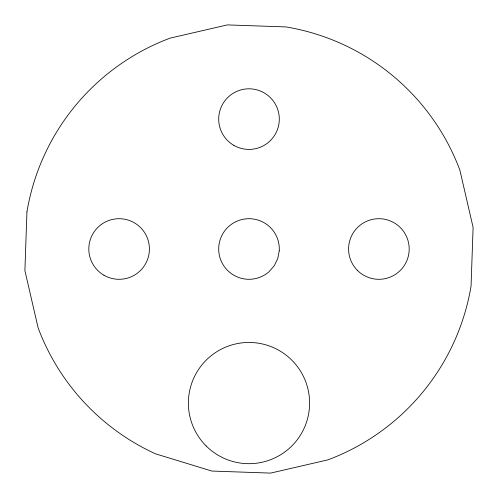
<?xml version="1.0" encoding="UTF-8"?>
<svg xmlns="http://www.w3.org/2000/svg" width="498" height="498" viewBox="0 0 498 498"><rect width="100%" height="100%" fill="white"/><g stroke="black" fill="none" stroke-linecap="round" stroke-linejoin="round"><path stroke-width="0.75" d="M26.942 211.874L24.9 270.613L38.128 327.877A225.14 225.14 0 0 0 155.669 453.883L211.874 471.058L270.613 473.1L327.877 459.872A225.14 225.14 0 0 0 471.058 286.126L473.1 227.387L459.872 170.123A225.14 225.14 0 0 0 286.126 26.942L227.387 24.9L170.123 38.128A225.14 225.14 0 0 0 26.942 211.874M279.254 250.843L277.747 258.605L274.28 265.72L269.088 271.69A30.31 30.31 0 0 1 221.884 262.533A30.31 30.31 0 0 1 242.949 219.301A30.31 30.31 0 0 1 279.254 250.843M357.458 270.433A30.31 30.31 0 0 0 408.161 256.844A30.31 30.31 0 0 0 371.047 219.724A30.31 30.31 0 0 0 357.458 270.433M233.848 145.36A30.31 30.31 0 0 0 279.31 119.109A30.31 30.31 0 0 0 233.848 92.865A30.31 30.31 0 0 0 233.848 145.36M103.958 275.245A30.31 30.31 0 0 0 149.419 249A30.31 30.31 0 0 0 103.958 222.755A30.31 30.31 0 0 0 103.958 275.245M206.141 445.934A60.613 60.613 0 0 0 307.546 418.762A60.613 60.613 0 0 0 233.313 344.523A60.613 60.613 0 0 0 206.141 445.934"/></g></svg>
